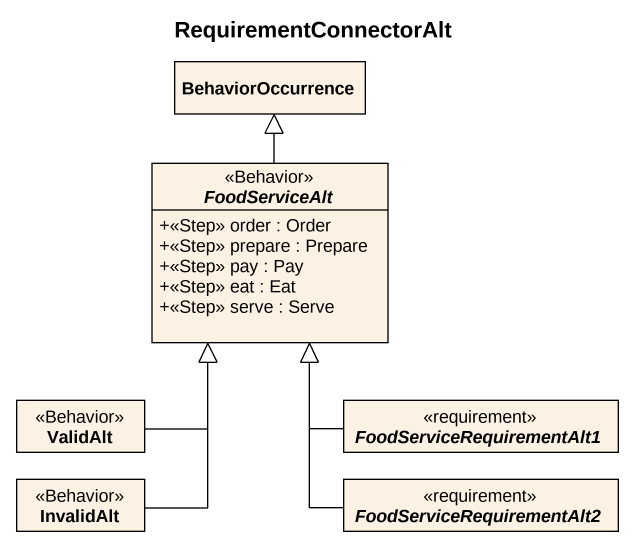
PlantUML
@startuml
title RequirementConnectorAlt
hide circle
hide empty members
skinparam classAttributeIconSize 0
class BehaviorOccurrence
abstract class FoodServiceAlt <<Behavior>> {
  +<<Step>> order : Order
  +<<Step>> prepare : Prepare
  +<<Step>> pay : Pay
  +<<Step>> eat : Eat
  +<<Step>> serve : Serve
}
class ValidAlt <<Behavior>>
class FoodServiceRequirementAlt1 <<requirement>>
class InvalidAlt <<Behavior>>
class FoodServiceRequirementAlt2 <<requirement>>
FoodServiceAlt -up-|> BehaviorOccurrence
ValidAlt -up-|> FoodServiceAlt
FoodServiceRequirementAlt1 -up-|> FoodServiceAlt
InvalidAlt -up-|> FoodServiceAlt
FoodServiceRequirementAlt2 -up-|> FoodServiceAlt
@enduml
